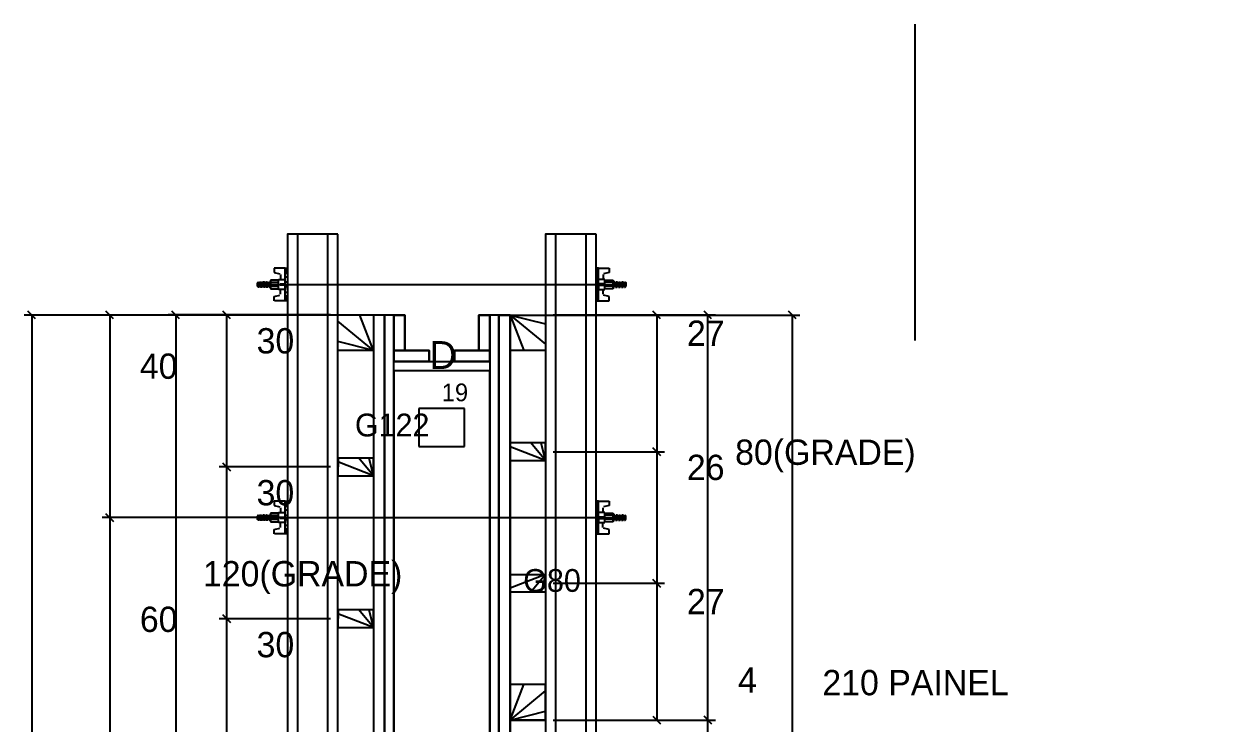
# Model space of a CAD drawing. Header units: metres. Extents: x 2860 to 8134, y 3931 to 5810.
# Drawn here: x 7611.3 to 8087.3, y 5533.3 to 5809.7 of the extents above; entities that cross this region are included whole.
import ezdxf

# ---------------------------------------------------------------- set-up
doc = ezdxf.new("R2010")
doc.units = ezdxf.units.M

msp = doc.modelspace()

# ---------------------------------------------------------------- linework, layer by layer
at = {"layer": 'CHAPA', "color": 1}
for points in [[(7753.71, 5214.8), (7757.31, 5214.8), (7757.31, 5694.8), (7753.71, 5694.8), (7753.71, 5214.8)], [(7795.31, 5694.8), (7795.31, 5274.8), (7798.91, 5274.8), (7798.91, 5694.8), (7795.31, 5694.8)], [(7757.31, 5672.8), (7757.31, 5676.4), (7795.31, 5676.4), (7795.31, 5672.8), (7757.31, 5672.8)]]:
    msp.add_lwpolyline(points, dxfattribs=at)
at = {"layer": 'CONCRETO', "color": 2}
msp.add_lwpolyline([(8087.31, 5236.8), (8087.31, 5274.8), (7795.31, 5274.8), (7795.31, 5672.8), (7757.31, 5672.8), (7757.31, 5236.8), (8087.31, 5236.8)], dxfattribs=at)
at = {"layer": 'COTA', "color": 241}
for p, q in [((7754.31, 5694.8), (7611.29, 5694.8)), ((7614.29, 5694.8), (7614.29, 5214.8)), ((7732.31, 5694.8), (7642.13, 5694.8)), ((7645.13, 5694.8), (7645.13, 5614.8)), ((7732.33, 5694.82), (7668.18, 5694.82)), ((7671.18, 5694.82), (7671.18, 5454.82)), ((7732.31, 5694.82), (7688.37, 5694.82)), ((7691.37, 5634.82), (7691.37, 5694.82)), ((7806.31, 5694.8), (7917.8, 5694.8)), ((7820.31, 5694.82), (7884.44, 5694.82)), ((7820.31, 5694.82), (7864.25, 5694.82)), ((7861.25, 5694.82), (7861.25, 5640.82)), ((7881.44, 5534.83), (7881.44, 5694.82)), ((7914.8, 5694.8), (7914.8, 5274.8)), ((7820.31, 5640.82), (7864.25, 5640.82)), ((7820.31, 5640.82), (7864.25, 5640.82)), ((7861.25, 5640.82), (7861.25, 5588.82)), ((7732.31, 5634.82), (7688.37, 5634.82)), ((7732.31, 5634.82), (7688.37, 5634.82)), ((7691.37, 5574.82), (7691.37, 5634.82)), ((7712.31, 5614.8), (7642.13, 5614.8)), ((7712.31, 5614.8), (7642.13, 5614.8)), ((7645.13, 5614.8), (7645.13, 5494.83)), ((7820.31, 5588.82), (7864.25, 5588.82)), ((7820.31, 5588.82), (7864.25, 5588.82)), ((7861.25, 5588.82), (7861.25, 5534.82)), ((7732.31, 5574.82), (7688.37, 5574.82)), ((7732.31, 5574.82), (7688.37, 5574.82)), ((7691.37, 5514.82), (7691.37, 5574.82)), ((7820.31, 5534.83), (7884.44, 5534.83)), ((7820.31, 5534.82), (7864.25, 5534.82)), ((7820.32, 5534.83), (7884.44, 5534.83)), ((7881.44, 5526.81), (7881.44, 5534.83))]:
    msp.add_line(p, q, dxfattribs=at)
at = {"layer": 'COTA'}
for p, q in [((7615.79, 5693.3), (7612.79, 5696.3)), ((7646.63, 5693.3), (7643.63, 5696.3)), ((7672.68, 5693.32), (7669.68, 5696.32)), ((7692.87, 5693.32), (7689.87, 5696.32)), ((7862.75, 5693.32), (7859.75, 5696.32)), ((7882.94, 5693.32), (7879.94, 5696.32)), ((7916.3, 5693.3), (7913.3, 5696.3)), ((7862.75, 5639.32), (7859.75, 5642.32)), ((7859.75, 5642.32), (7862.75, 5639.32)), ((7689.87, 5636.32), (7692.87, 5633.32)), ((7692.87, 5633.32), (7689.87, 5636.32)), ((7643.63, 5616.3), (7646.63, 5613.3)), ((7646.63, 5613.3), (7643.63, 5616.3)), ((7862.75, 5587.32), (7859.75, 5590.32)), ((7859.75, 5590.32), (7862.75, 5587.32)), ((7692.87, 5573.32), (7689.87, 5576.32)), ((7689.87, 5576.32), (7692.87, 5573.32)), ((7859.75, 5536.32), (7862.75, 5533.32)), ((7882.94, 5533.33), (7879.94, 5536.33)), ((7879.94, 5536.33), (7882.94, 5533.33))]:
    msp.add_line(p, q, dxfattribs=at)
at = {"layer": 'COTA', "color": 180}
for p, q in [((7785.31, 5657.88), (7767.31, 5657.88)), ((7767.31, 5657.88), (7767.31, 5642.88)), ((7785.31, 5642.88), (7785.31, 5657.88)), ((7767.31, 5642.88), (7785.31, 5642.88))]:
    msp.add_line(p, q, dxfattribs=at)
at = {"layer": 'Hachura'}
for p, q in [((7714.41, 5713.34), (7710.15, 5713.34)), ((7710.15, 5713.34), (7710.15, 5711.66)), ((7714.39, 5713.2), (7715.32, 5713.2)), ((7714.39, 5712.99), (7715.32, 5712.99)), ((7714.39, 5712.65), (7715.32, 5712.65)), ((7714.41, 5700.44), (7714.41, 5713.34)), ((7714.41, 5713.34), (7715.31, 5713.34)), ((7715.31, 5713.34), (7715.31, 5700.44)), ((7715.31, 5712.38), (7715.31, 5704.57)), ((7838.22, 5713.34), (7837.31, 5713.34)), ((7837.31, 5713.34), (7837.31, 5700.44)), ((7838.23, 5713.2), (7837.31, 5713.2)), ((7838.23, 5712.99), (7837.31, 5712.99)), ((7838.23, 5712.65), (7837.31, 5712.65)), ((7837.31, 5712.38), (7837.31, 5704.57)), ((7838.22, 5713.34), (7842.47, 5713.34)), ((7838.22, 5700.44), (7838.22, 5713.34)), ((7842.47, 5713.34), (7842.47, 5711.66)), ((7703.83, 5707.79), (7703.51, 5707.47)), ((7703.83, 5707.27), (7704.17, 5707.95)), ((7704.4, 5707.89), (7703.83, 5706.76)), ((7703.83, 5707.53), (7703.96, 5707.79)), ((7704.48, 5707.79), (7703.83, 5706.5)), ((7703.83, 5707.79), (7703.83, 5705.85)), ((7704.16, 5705.86), (7705.12, 5707.79)), ((7704.16, 5705.86), (7705.12, 5707.79)), ((7704.25, 5705.78), (7705.33, 5707.95)), ((7704.48, 5707.79), (7705.12, 5707.79)), ((7705.56, 5707.89), (7704.49, 5705.75)), ((7705.64, 5707.79), (7704.67, 5705.86)), ((7705.32, 5705.86), (7706.28, 5707.79)), ((7705.41, 5705.78), (7706.49, 5707.95)), ((7706.28, 5707.79), (7705.64, 5707.79)), ((7706.72, 5707.89), (7705.65, 5705.75)), ((7706.8, 5707.79), (7705.83, 5705.86)), ((7706.48, 5705.86), (7707.44, 5707.79)), ((7706.57, 5705.78), (7707.65, 5707.95)), ((7707.01, 5707.79), (7706.8, 5707.79)), ((7707.88, 5707.89), (7706.81, 5705.75)), ((7707.96, 5707.79), (7706.99, 5705.86)), ((7707.01, 5707.79), (7707.44, 5707.79)), ((7707.64, 5705.86), (7708.61, 5707.79)), ((7707.96, 5707.79), (7708.61, 5707.79)), ((7708.61, 5708.56), (7708.61, 5705.21)), ((7711.83, 5708.56), (7708.61, 5708.56)), ((7708.61, 5707.79), (7711.83, 5707.79)), ((7708.67, 5708.56), (7708.67, 5705.21)), ((7710.15, 5711.66), (7712.36, 5711.08)), ((7711.83, 5708.82), (7711.83, 5708.56)), ((7711.83, 5704.95), (7711.83, 5708.82)), ((7711.83, 5708.82), (7711.83, 5708.56)), ((7711.83, 5708.82), (7714.41, 5708.82)), ((7712.6, 5710.77), (7712.6, 5708.82)), ((7714.39, 5712.19), (7715.32, 5712.19)), ((7714.39, 5711.35), (7715.32, 5711.35)), ((7714.39, 5709.91), (7715.31, 5709.91)), ((7714.54, 5707.86), (7714.97, 5707.86)), ((7838.23, 5712.19), (7837.31, 5712.19)), ((7838.23, 5711.35), (7837.31, 5711.35)), ((7838.23, 5709.91), (7837.31, 5709.91)), ((7838.09, 5707.86), (7837.66, 5707.86)), ((7840.8, 5708.82), (7838.22, 5708.82)), ((7840.02, 5710.77), (7840.02, 5708.82)), ((7842.47, 5711.66), (7840.26, 5711.08)), ((7840.8, 5708.82), (7840.8, 5708.56)), ((7840.8, 5708.82), (7840.8, 5708.56)), ((7840.8, 5704.95), (7840.8, 5708.82)), ((7840.8, 5708.56), (7844.02, 5708.56)), ((7844.02, 5707.79), (7840.8, 5707.79)), ((7843.95, 5708.56), (7843.95, 5705.21)), ((7844.02, 5708.56), (7844.02, 5705.21)), ((7844.99, 5705.86), (7844.02, 5707.79)), ((7844.66, 5707.79), (7844.02, 5707.79)), ((7844.66, 5707.79), (7845.63, 5705.86)), ((7844.74, 5707.89), (7845.81, 5705.75)), ((7846.06, 5705.78), (7844.97, 5707.95)), ((7845.61, 5707.79), (7845.18, 5707.79)), ((7846.15, 5705.86), (7845.18, 5707.79)), ((7845.61, 5707.79), (7845.83, 5707.79)), ((7845.83, 5707.79), (7846.79, 5705.86)), ((7845.9, 5707.89), (7846.97, 5705.75)), ((7847.22, 5705.78), (7846.13, 5707.95)), ((7846.34, 5707.79), (7846.99, 5707.79)), ((7847.31, 5705.86), (7846.34, 5707.79)), ((7846.99, 5707.79), (7847.95, 5705.86)), ((7847.07, 5707.89), (7848.14, 5705.75)), ((7848.38, 5705.78), (7847.29, 5707.95)), ((7848.47, 5705.86), (7847.5, 5707.79)), ((7848.47, 5705.86), (7847.5, 5707.79)), ((7848.15, 5707.79), (7847.5, 5707.79)), ((7848.15, 5707.79), (7848.79, 5706.5)), ((7848.23, 5707.89), (7848.79, 5706.76)), ((7848.79, 5707.27), (7848.46, 5707.95)), ((7848.79, 5707.53), (7848.66, 5707.79)), ((7848.79, 5707.79), (7849.11, 5707.47)), ((7848.79, 5707.79), (7848.79, 5705.85)), ((7703.51, 5706.18), (7703.51, 5707.47)), ((7703.83, 5705.85), (7703.51, 5706.18)), ((7704.16, 5705.86), (7703.83, 5705.86)), ((7705.32, 5705.86), (7704.67, 5705.86)), ((7706.04, 5705.86), (7705.83, 5705.86)), ((7706.48, 5705.86), (7705.83, 5705.86)), ((7707.64, 5705.86), (7706.99, 5705.86)), ((7708.61, 5707.02), (7707.97, 5705.75)), ((7708.61, 5706.76), (7708.15, 5705.86)), ((7708.61, 5705.86), (7708.15, 5705.86)), ((7708.61, 5706.24), (7711.83, 5706.24)), ((7708.61, 5705.21), (7711.83, 5705.21)), ((7714.41, 5704.95), (7711.83, 5704.95)), ((7712.41, 5707.09), (7714.41, 5707.09)), ((7714.41, 5706.57), (7712.41, 5706.57)), ((7712.6, 5703.01), (7712.6, 5704.95)), ((7714.39, 5703.85), (7715.32, 5703.85)), ((7714.41, 5706.89), (7714.41, 5704.95)), ((7714.41, 5706.88), (7715.31, 5706.88)), ((7714.41, 5705.6), (7714.41, 5706.24)), ((7714.41, 5700.44), (7714.41, 5705.6)), ((7714.73, 5705.93), (7714.52, 5705.93)), ((7715.16, 5705.93), (7714.73, 5705.93)), ((7838.22, 5706.88), (7837.31, 5706.88)), ((7838.23, 5703.85), (7837.31, 5703.85)), ((7837.46, 5705.93), (7837.9, 5705.93)), ((7837.9, 5705.93), (7838.11, 5705.93)), ((7840.21, 5707.09), (7838.22, 5707.09)), ((7838.22, 5706.89), (7838.22, 5704.95)), ((7838.22, 5706.58), (7840.21, 5706.58)), ((7838.22, 5705.6), (7838.22, 5706.24)), ((7838.22, 5700.44), (7838.22, 5705.6)), ((7838.22, 5704.95), (7840.8, 5704.95)), ((7840.02, 5703.01), (7840.02, 5704.95)), ((7844.02, 5706.24), (7840.8, 5706.24)), ((7844.02, 5705.21), (7840.8, 5705.21)), ((7844.02, 5707.02), (7844.65, 5705.75)), ((7844.02, 5706.76), (7844.47, 5705.86)), ((7844.02, 5705.86), (7844.47, 5705.86)), ((7844.99, 5705.86), (7845.63, 5705.86)), ((7846.15, 5705.86), (7846.79, 5705.86)), ((7846.58, 5705.86), (7846.79, 5705.86)), ((7847.31, 5705.86), (7847.95, 5705.86)), ((7848.47, 5705.86), (7848.79, 5705.86)), ((7848.79, 5705.85), (7849.11, 5706.18)), ((7849.11, 5706.18), (7849.11, 5707.47)), ((7710.15, 5702.11), (7712.36, 5702.7)), ((7710.15, 5700.44), (7710.15, 5702.11)), ((7715.31, 5700.44), (7710.18, 5700.44)), ((7714.39, 5702.43), (7715.32, 5702.43)), ((7714.39, 5701.59), (7715.32, 5701.59)), ((7714.39, 5701.13), (7715.32, 5701.13)), ((7714.39, 5700.79), (7715.32, 5700.79)), ((7714.39, 5700.58), (7715.32, 5700.58)), ((7838.23, 5702.43), (7837.31, 5702.43)), ((7838.23, 5701.59), (7837.31, 5701.59)), ((7838.23, 5701.13), (7837.31, 5701.13)), ((7838.23, 5700.79), (7837.31, 5700.79)), ((7838.23, 5700.58), (7837.31, 5700.58)), ((7837.31, 5700.44), (7842.45, 5700.44)), ((7842.47, 5702.12), (7840.26, 5702.7)), ((7842.47, 5700.44), (7842.47, 5702.12)), ((7710.14, 5621.25), (7710.14, 5619.57)), ((7714.4, 5621.25), (7710.14, 5621.25)), ((7710.14, 5619.57), (7712.35, 5618.99)), ((7712.6, 5618.68), (7712.6, 5616.73)), ((7714.38, 5621.11), (7715.31, 5621.11)), ((7714.38, 5620.9), (7715.31, 5620.9)), ((7714.38, 5620.57), (7715.31, 5620.57)), ((7714.38, 5620.1), (7715.31, 5620.1)), ((7714.38, 5619.26), (7715.31, 5619.26)), ((7714.38, 5617.83), (7715.3, 5617.83)), ((7714.4, 5621.25), (7715.3, 5621.25)), ((7714.4, 5608.35), (7714.4, 5621.25)), ((7715.3, 5621.25), (7715.3, 5608.36)), ((7715.3, 5620.3), (7715.3, 5612.48)), ((7838.21, 5621.25), (7837.3, 5621.25)), ((7837.3, 5621.25), (7837.3, 5608.36)), ((7838.23, 5621.11), (7837.3, 5621.11)), ((7838.23, 5620.9), (7837.3, 5620.9)), ((7838.23, 5620.57), (7837.3, 5620.57)), ((7837.3, 5620.3), (7837.3, 5612.48)), ((7838.23, 5620.1), (7837.3, 5620.1)), ((7838.23, 5619.26), (7837.3, 5619.26)), ((7838.23, 5617.83), (7837.3, 5617.83)), ((7838.21, 5608.35), (7838.21, 5621.25)), ((7838.21, 5621.25), (7842.46, 5621.25)), ((7840.01, 5618.68), (7840.01, 5616.73)), ((7842.46, 5619.57), (7840.25, 5618.99)), ((7842.46, 5621.25), (7842.46, 5619.57)), ((7703.83, 5615.7), (7703.5, 5615.38)), ((7703.5, 5614.09), (7703.5, 5615.38)), ((7703.83, 5613.77), (7703.5, 5614.09)), ((7703.82, 5615.19), (7704.16, 5615.86)), ((7704.39, 5615.8), (7703.82, 5614.67)), ((7703.82, 5615.45), (7703.95, 5615.7)), ((7704.47, 5615.7), (7703.82, 5614.41)), ((7704.15, 5613.77), (7703.82, 5613.77)), ((7703.83, 5615.7), (7703.83, 5613.77)), ((7704.15, 5613.77), (7705.11, 5615.7)), ((7704.15, 5613.77), (7705.11, 5615.7)), ((7704.24, 5613.7), (7705.32, 5615.86)), ((7704.47, 5615.7), (7705.11, 5615.7)), ((7705.55, 5615.8), (7704.48, 5613.66)), ((7705.63, 5615.7), (7704.66, 5613.77)), ((7705.31, 5613.77), (7704.66, 5613.77)), ((7705.31, 5613.77), (7706.28, 5615.7)), ((7705.4, 5613.7), (7706.48, 5615.86)), ((7706.28, 5615.7), (7705.63, 5615.7)), ((7706.71, 5615.8), (7705.64, 5613.66)), ((7706.79, 5615.7), (7705.82, 5613.77)), ((7706.04, 5613.77), (7705.82, 5613.77)), ((7706.47, 5613.77), (7705.82, 5613.77)), ((7706.47, 5613.77), (7707.44, 5615.7)), ((7706.56, 5613.7), (7707.64, 5615.86)), ((7707, 5615.7), (7706.79, 5615.7)), ((7707.87, 5615.8), (7706.8, 5613.66)), ((7707.95, 5615.7), (7706.98, 5613.77)), ((7707.63, 5613.77), (7706.98, 5613.77)), ((7707, 5615.7), (7707.44, 5615.7)), ((7707.63, 5613.77), (7708.6, 5615.7)), ((7707.95, 5615.7), (7708.6, 5615.7)), ((7708.6, 5614.93), (7707.96, 5613.66)), ((7708.6, 5614.67), (7708.15, 5613.77)), ((7708.6, 5613.77), (7708.15, 5613.77)), ((7708.6, 5616.48), (7708.6, 5613.12)), ((7711.82, 5616.48), (7708.6, 5616.48)), ((7708.6, 5615.7), (7711.82, 5615.7)), ((7708.6, 5614.16), (7711.82, 5614.16)), ((7708.6, 5613.12), (7711.82, 5613.12)), ((7708.66, 5616.48), (7708.66, 5613.12)), ((7711.82, 5616.74), (7711.82, 5616.48)), ((7711.82, 5612.87), (7711.82, 5616.74)), ((7711.82, 5616.74), (7714.4, 5616.74)), ((7711.82, 5616.74), (7711.82, 5616.48)), ((7714.4, 5612.87), (7711.82, 5612.87)), ((7712.4, 5615.01), (7714.4, 5615.01)), ((7714.4, 5614.49), (7712.4, 5614.49)), ((7712.6, 5610.92), (7712.6, 5612.87)), ((7714.4, 5614.8), (7715.3, 5614.8)), ((7714.4, 5614.8), (7714.4, 5612.87)), ((7714.4, 5613.51), (7714.4, 5614.16)), ((7714.4, 5608.35), (7714.4, 5613.51)), ((7714.72, 5613.84), (7714.51, 5613.84)), ((7714.53, 5615.78), (7714.96, 5615.78)), ((7715.15, 5613.84), (7714.72, 5613.84)), ((7838.21, 5614.8), (7837.3, 5614.8)), ((7837.45, 5613.84), (7837.89, 5613.84)), ((7838.08, 5615.78), (7837.65, 5615.78)), ((7837.89, 5613.84), (7838.1, 5613.84)), ((7840.79, 5616.74), (7838.21, 5616.74)), ((7840.21, 5615.01), (7838.21, 5615.01)), ((7838.21, 5614.8), (7838.21, 5612.87)), ((7838.21, 5614.49), (7840.21, 5614.49)), ((7838.21, 5613.51), (7838.21, 5614.16)), ((7838.21, 5608.35), (7838.21, 5613.51)), ((7838.21, 5612.87), (7840.79, 5612.87)), ((7840.01, 5610.92), (7840.01, 5612.87)), ((7840.79, 5616.74), (7840.79, 5616.48)), ((7840.79, 5612.87), (7840.79, 5616.74)), ((7840.79, 5616.74), (7840.79, 5616.48)), ((7840.79, 5616.48), (7844.01, 5616.48)), ((7844.01, 5615.7), (7840.79, 5615.7)), ((7844.01, 5614.16), (7840.79, 5614.16)), ((7844.01, 5613.13), (7840.79, 5613.13)), ((7843.94, 5616.48), (7843.94, 5613.13)), ((7844.01, 5616.48), (7844.01, 5613.13)), ((7844.66, 5615.7), (7844.01, 5615.7)), ((7844.98, 5613.77), (7844.01, 5615.7)), ((7844.01, 5614.93), (7844.64, 5613.66)), ((7844.01, 5614.67), (7844.46, 5613.77)), ((7844.01, 5613.77), (7844.46, 5613.77)), ((7844.66, 5615.7), (7845.62, 5613.77)), ((7844.74, 5615.8), (7845.81, 5613.66)), ((7846.05, 5613.7), (7844.96, 5615.86)), ((7844.98, 5613.77), (7845.62, 5613.77)), ((7846.14, 5613.77), (7845.17, 5615.7)), ((7845.61, 5615.7), (7845.17, 5615.7)), ((7845.61, 5615.7), (7845.82, 5615.7)), ((7845.82, 5615.7), (7846.78, 5613.77)), ((7845.9, 5615.8), (7846.97, 5613.66)), ((7847.21, 5613.7), (7846.12, 5615.86)), ((7846.14, 5613.77), (7846.78, 5613.77)), ((7846.33, 5615.7), (7846.98, 5615.7)), ((7847.3, 5613.77), (7846.33, 5615.7)), ((7846.57, 5613.77), (7846.78, 5613.77)), ((7846.98, 5615.7), (7847.95, 5613.77)), ((7847.06, 5615.8), (7848.13, 5613.66)), ((7848.37, 5613.7), (7847.29, 5615.86)), ((7847.3, 5613.77), (7847.95, 5613.77)), ((7848.46, 5613.77), (7847.49, 5615.7)), ((7848.14, 5615.7), (7847.49, 5615.7)), ((7848.46, 5613.77), (7847.49, 5615.7)), ((7848.14, 5615.7), (7848.78, 5614.42)), ((7848.22, 5615.8), (7848.78, 5614.67)), ((7848.78, 5615.19), (7848.45, 5615.86)), ((7848.46, 5613.77), (7848.78, 5613.77)), ((7848.78, 5615.45), (7848.65, 5615.7)), ((7848.78, 5615.7), (7848.78, 5613.77)), ((7848.78, 5615.7), (7849.1, 5615.38)), ((7848.78, 5613.77), (7849.1, 5614.09)), ((7849.1, 5614.09), (7849.1, 5615.38)), ((7710.14, 5610.03), (7712.35, 5610.61)), ((7710.14, 5608.35), (7710.14, 5610.03)), ((7715.3, 5608.36), (7710.17, 5608.36)), ((7714.38, 5611.76), (7715.31, 5611.76)), ((7714.38, 5610.35), (7715.31, 5610.35)), ((7714.38, 5609.5), (7715.31, 5609.5)), ((7714.38, 5609.04), (7715.31, 5609.04)), ((7714.38, 5608.7), (7715.31, 5608.7)), ((7714.38, 5608.49), (7715.31, 5608.49)), ((7838.23, 5611.76), (7837.3, 5611.76)), ((7838.23, 5610.35), (7837.3, 5610.35)), ((7838.23, 5609.5), (7837.3, 5609.5)), ((7838.23, 5609.04), (7837.3, 5609.04)), ((7838.23, 5608.7), (7837.3, 5608.7)), ((7838.23, 5608.49), (7837.3, 5608.49)), ((7837.3, 5608.36), (7842.44, 5608.36)), ((7842.46, 5610.03), (7840.25, 5610.61)), ((7842.46, 5608.35), (7842.46, 5610.03))]:
    msp.add_line(p, q, dxfattribs=at)
at = {"layer": 'Hachura', "color": 251}
for p, q in [((7704.51, 5706.89), (7844.31, 5706.88)), ((7704.5, 5614.8), (7844.3, 5614.79))]:
    msp.add_line(p, q, dxfattribs=at)
for points in [[(7753.71, 5694.8), (7749.31, 5694.8), (7749.31, 5214.8), (7753.71, 5214.8), (7753.71, 5694.8)], [(7753.71, 5214.8), (7757.31, 5214.8), (7757.31, 5694.8), (7753.71, 5694.8), (7753.71, 5214.8)], [(7757.31, 5680.8), (7761.71, 5680.8), (7761.71, 5694.8), (7757.31, 5694.8), (7757.31, 5680.8)], [(7790.91, 5680.8), (7795.31, 5680.8), (7795.31, 5694.8), (7790.91, 5694.8), (7790.91, 5680.8)], [(7798.91, 5694.8), (7795.31, 5694.8), (7795.31, 5274.8), (7798.91, 5274.8), (7798.91, 5694.8)], [(7803.31, 5694.8), (7798.91, 5694.8), (7798.91, 5274.8), (7803.31, 5274.8), (7803.31, 5694.8)], [(7757.31, 5680.8), (7757.31, 5676.4), (7771.31, 5676.4), (7771.31, 5680.8), (7757.31, 5680.8)], [(7781.31, 5680.8), (7781.31, 5676.4), (7795.31, 5676.4), (7795.31, 5680.8), (7781.31, 5680.8)], [(7757.31, 5672.8), (7757.31, 5676.4), (7795.31, 5676.4), (7795.31, 5672.8), (7757.31, 5672.8)]]:
    msp.add_lwpolyline(points, dxfattribs=at)
at = {"layer": 'Madeira', "color": 126}
for p, q in [((7749.3, 5680.8), (7743.89, 5694.81)), ((7749.3, 5680.8), (7735.31, 5692.33)), ((7749.3, 5680.8), (7735.3, 5684.3)), ((7749.31, 5631.31), (7735.31, 5636.75)), ((7749.31, 5631.31), (7743.56, 5638.32)), ((7749.31, 5631.31), (7747.57, 5638.31)), ((7749.31, 5571.31), (7735.31, 5576.75)), ((7749.31, 5571.31), (7743.56, 5578.32)), ((7749.31, 5571.31), (7747.57, 5578.31))]:
    msp.add_line(p, q, dxfattribs=at)
for points in [[(7749.3, 5680.8), (7735.3, 5680.82), (7735.31, 5694.82), (7749.31, 5694.8), (7749.3, 5680.8)], [(7749.31, 5454.81), (7735.31, 5454.82), (7735.31, 5694.82), (7749.31, 5694.8), (7749.31, 5454.81)], [(7803.31, 5694.8), (7817.31, 5694.8), (7817.31, 5534.8), (7803.31, 5534.8), (7803.31, 5694.8)], [(7749.31, 5631.31), (7749.32, 5638.31), (7735.32, 5638.32), (7735.31, 5631.32), (7749.31, 5631.31)], [(7749.31, 5571.31), (7749.32, 5578.31), (7735.32, 5578.32), (7735.31, 5571.32), (7749.31, 5571.31)]]:
    msp.add_lwpolyline(points, dxfattribs=at)
at = {"layer": 'MEIO_PONT', "color": 93}
for p, q in [((7803.31, 5694.8), (7817.31, 5683.29)), ((7803.31, 5694.8), (7817.31, 5691.32)), ((7803.31, 5694.8), (7808.74, 5680.8)), ((7817.31, 5637.3), (7803.31, 5642.73)), ((7817.31, 5637.3), (7811.55, 5644.3)), ((7817.31, 5637.3), (7815.57, 5644.3)), ((7817.31, 5592.3), (7803.31, 5586.88)), ((7817.31, 5592.3), (7811.55, 5585.3)), ((7817.31, 5592.3), (7815.57, 5585.3)), ((7803.31, 5534.8), (7808.74, 5548.8)), ((7803.31, 5534.8), (7817.31, 5546.32)), ((7803.31, 5534.8), (7817.31, 5538.29))]:
    msp.add_line(p, q, dxfattribs=at)
for points in [[(7803.31, 5694.8), (7817.31, 5694.8), (7817.31, 5680.8), (7803.31, 5680.8), (7803.31, 5694.8)], [(7817.31, 5637.3), (7817.31, 5644.3), (7803.31, 5644.3), (7803.31, 5637.3), (7817.31, 5637.3)], [(7817.31, 5592.3), (7817.31, 5585.3), (7803.31, 5585.3), (7803.31, 5592.3), (7817.31, 5592.3)], [(7803.31, 5534.8), (7817.31, 5534.8), (7817.31, 5548.8), (7803.31, 5548.8), (7803.31, 5534.8)]]:
    msp.add_lwpolyline(points, dxfattribs=at)
at = {"layer": 'Perfil Metálico', "color": 224}
for points in [[(7735.31, 5726.74), (7715.31, 5726.74), (7715.31, 5176.48), (7735.31, 5176.48), (7735.31, 5726.74)], [(7719.31, 5176.48), (7731.31, 5176.48), (7731.31, 5726.74), (7719.31, 5726.74), (7719.31, 5176.48)], [(7837.31, 5726.74), (7817.31, 5726.74), (7817.31, 5282.8), (7837.31, 5282.8), (7837.31, 5726.74)], [(7821.31, 5282.8), (7833.31, 5282.8), (7833.31, 5726.74), (7821.31, 5726.74), (7821.31, 5282.8)]]:
    msp.add_lwpolyline(points, dxfattribs=at)
at = {"layer": 'SARRAFO', "color": 251}
for points in [[(7753.71, 5214.8), (7753.71, 5694.8), (7749.31, 5694.8), (7749.31, 5214.8), (7753.71, 5214.8)], [(7753.71, 5214.8), (7753.71, 5694.8), (7749.31, 5694.8), (7749.31, 5214.8), (7753.71, 5214.8)], [(7761.71, 5694.8), (7761.71, 5680.8), (7757.31, 5680.8), (7757.31, 5694.8), (7761.71, 5694.8)], [(7795.31, 5694.8), (7795.31, 5680.8), (7790.91, 5680.8), (7790.91, 5694.8), (7795.31, 5694.8)], [(7803.31, 5274.8), (7798.91, 5274.8), (7798.91, 5694.8), (7803.31, 5694.8), (7803.31, 5274.8)], [(7803.31, 5274.8), (7803.31, 5694.8), (7798.91, 5694.8), (7798.91, 5274.8), (7803.31, 5274.8)], [(7771.31, 5676.4), (7757.31, 5676.4), (7757.31, 5680.8), (7771.31, 5680.8), (7771.31, 5676.4)], [(7795.31, 5676.4), (7781.31, 5676.4), (7781.31, 5680.8), (7795.31, 5680.8), (7795.31, 5676.4)]]:
    msp.add_lwpolyline(points, dxfattribs=at)
at = {"layer": 'Texto Seção', "color": 252}
msp.add_line((7963.36, 5684.72), (7963.36, 5809.72), dxfattribs=at)

# ---------------------------------------------------------------- texts
at = {"layer": 'COTA', "color": 241}
for s, p in [('30', (7703.15, 5679.62)), ('27', (7873.18, 5682.62)), ('40', (7657.03, 5669.6)), ('80(GRADE)', (7892.22, 5635.62)), ('26', (7873.15, 5629.62)), ('30', (7703.15, 5619.62)), ('120(GRADE)', (7681.96, 5587.62)), ('27', (7873.18, 5576.62)), ('60', (7657.03, 5569.61)), ('30', (7703.15, 5559.62)), ('4', (7893.37, 5545.62)), ('210 PAINEL', (7926.7, 5544.6))]:
    msp.add_text(s, height=10, dxfattribs=at).set_placement(p)
at = {"layer": 'COTA', "color": 1}
msp.add_text('19', height=7, dxfattribs=at).set_placement((7776.31, 5660.74))
at = {"layer": 'TEXTO_GERAL', "color": 7}
msp.add_text('D', height=11, dxfattribs=at).set_placement((7771.51, 5673.51))
at = {"layer": 'TEXTO_GERAL'}
for s, p in [('G122', (7742.01, 5646.86)), ('G80', (7808.51, 5585.45))]:
    msp.add_text(s, height=9, dxfattribs=at).set_placement(p)

doc.saveas('drawing.dxf')
